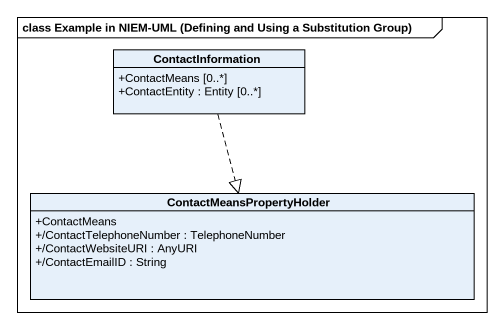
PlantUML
@startuml
mainframe class Example in NIEM-UML (Defining and Using a Substitution Group)
hide circle
hide empty members
skinparam classAttributeIconSize 0
class ContactInformation {
  +ContactMeans [0..*]
  +ContactEntity : Entity [0..*]
}
class ContactMeansPropertyHolder {
  +ContactMeans
  +/ContactTelephoneNumber : TelephoneNumber
  +/ContactWebsiteURI : AnyURI
  +/ContactEmailID : String
}
ContactInformation ..|> ContactMeansPropertyHolder
@enduml
